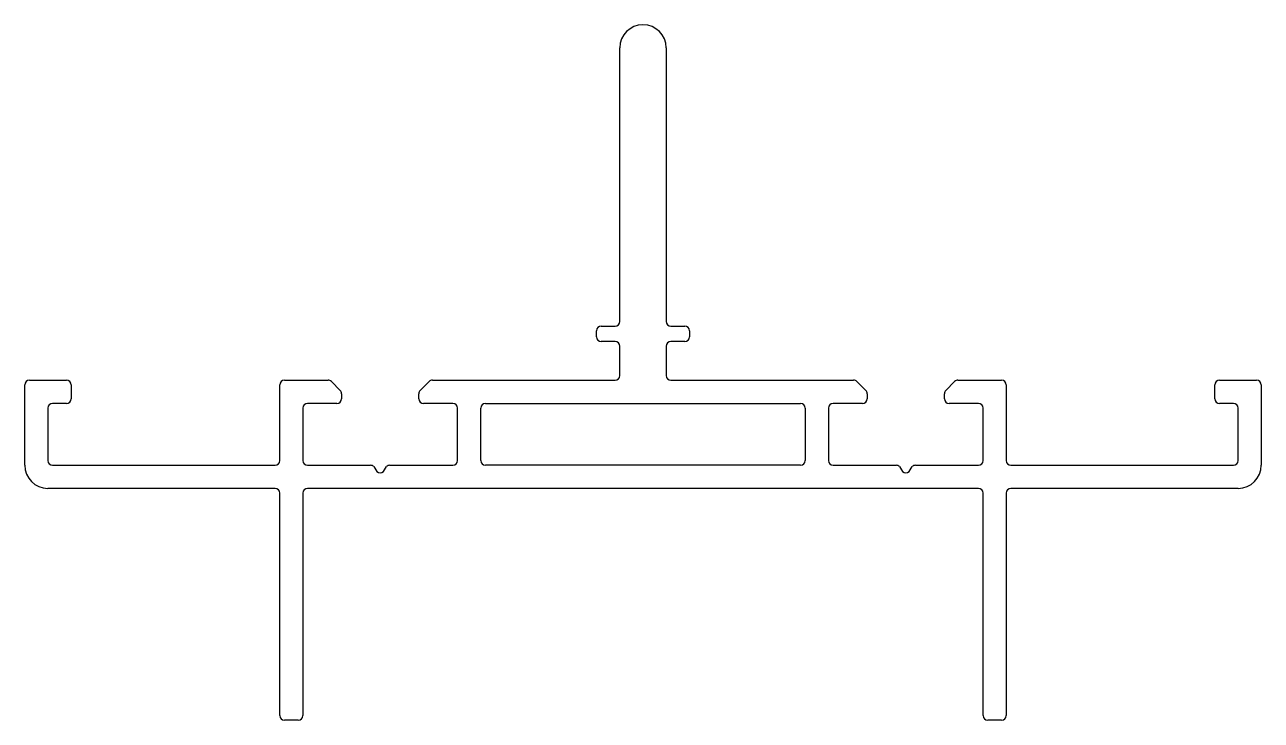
# Model space of a CAD drawing. Extents: x 767 to 847, y 495.9 to 540.9.
import ezdxf

# ---------------------------------------------------------------- set-up
doc = ezdxf.new("R2010")
doc.units = 0
doc.layers.get('0').update_dxf_attribs({"linetype": 'CONTINUOUS'})

msp = doc.modelspace()

# ---------------------------------------------------------------- linework, layer by layer
at = {"color": 0}
for p, q in [((805.496, 521.743), (805.496, 539.443)), ((808.496, 539.443), (808.496, 521.743)), ((803.996, 520.743), (803.996, 521.143)), ((804.296, 521.443), (805.196, 521.443)), ((808.796, 521.443), (809.696, 521.443)), ((809.996, 521.143), (809.996, 520.743)), ((805.196, 520.443), (804.296, 520.443)), ((805.496, 518.243), (805.496, 520.143)), ((808.496, 520.143), (808.496, 518.243)), ((809.696, 520.443), (808.796, 520.443)), ((766.996, 512.442), (766.996, 517.643)), ((767.296, 517.943), (769.696, 517.943)), ((769.996, 517.643), (769.996, 516.743)), ((783.496, 512.742), (783.496, 517.643)), ((783.796, 517.943), (786.622, 517.943)), ((786.834, 517.855), (787.408, 517.281)), ((792.584, 517.281), (793.158, 517.855)), ((793.37, 517.943), (797.496, 517.943)), ((797.496, 517.943), (805.196, 517.943)), ((808.796, 517.943), (816.496, 517.943)), ((816.496, 517.943), (820.622, 517.943)), ((820.834, 517.855), (821.408, 517.281)), ((826.584, 517.281), (827.158, 517.855)), ((827.37, 517.943), (830.196, 517.943)), ((830.496, 517.643), (830.496, 512.742)), ((843.996, 516.743), (843.996, 517.643)), ((844.296, 517.943), (846.696, 517.943)), ((846.996, 517.643), (846.996, 512.442)), ((787.496, 517.068), (787.496, 516.743)), ((792.496, 516.743), (792.496, 517.068)), ((821.496, 517.068), (821.496, 516.743)), ((826.496, 516.743), (826.496, 517.068)), ((768.496, 516.143), (768.496, 512.742)), ((769.696, 516.443), (768.796, 516.443)), ((784.996, 516.143), (784.996, 512.742)), ((787.196, 516.443), (785.296, 516.443)), ((794.696, 516.443), (792.796, 516.443)), ((794.996, 512.742), (794.996, 516.143)), ((796.496, 512.742), (796.496, 516.143)), ((796.796, 516.443), (817.196, 516.443)), ((817.496, 516.143), (817.496, 512.742)), ((818.996, 516.143), (818.996, 512.742)), ((821.196, 516.443), (819.296, 516.443)), ((828.696, 516.443), (826.796, 516.443)), ((828.996, 512.742), (828.996, 516.143)), ((845.196, 516.443), (844.296, 516.443)), ((845.496, 512.742), (845.496, 516.143)), ((768.796, 512.442), (783.196, 512.442)), ((785.296, 512.442), (789.372, 512.442)), ((789.584, 512.355), (789.784, 512.03)), ((790.208, 512.03), (790.408, 512.355)), ((790.62, 512.442), (794.696, 512.442)), ((817.196, 512.442), (796.796, 512.442)), ((819.296, 512.442), (823.372, 512.442)), ((823.584, 512.355), (823.784, 512.03)), ((824.208, 512.03), (824.408, 512.355)), ((824.62, 512.442), (828.696, 512.442)), ((830.796, 512.442), (845.196, 512.442)), ((783.196, 510.942), (768.496, 510.942)), ((783.496, 496.242), (783.496, 510.642)), ((784.996, 510.642), (784.996, 496.242)), ((828.696, 510.942), (785.296, 510.942)), ((828.996, 496.242), (828.996, 510.642)), ((830.496, 510.642), (830.496, 496.242)), ((845.496, 510.942), (830.796, 510.942)), ((784.696, 495.942), (783.796, 495.942)), ((830.196, 495.942), (829.296, 495.942))]:
    msp.add_line(p, q, dxfattribs=at)
for centre, radius, start, end in [((806.996, 539.443), 1.5, 360, 180), ((805.196, 521.743), 0.3, 270, 360), ((808.796, 521.743), 0.3, 180, 270), ((804.296, 521.143), 0.3, 90, 180), ((809.696, 521.143), 0.3, 360, 90), ((804.296, 520.743), 0.3, 180, 270), ((805.196, 520.143), 0.3, 0, 90), ((808.796, 520.143), 0.3, 90, 180), ((809.696, 520.743), 0.3, 270, 360), ((767.296, 517.643), 0.3, 90, 180), ((769.696, 517.643), 0.3, 360, 90), ((783.796, 517.643), 0.3, 90, 180), ((786.622, 517.643), 0.3, 45, 90), ((793.37, 517.643), 0.3, 90, 135), ((805.196, 518.243), 0.3, 270, 360), ((808.796, 518.243), 0.3, 180, 270), ((820.622, 517.643), 0.3, 45, 90), ((827.37, 517.643), 0.3, 90, 135), ((830.196, 517.643), 0.3, 360, 90), ((844.296, 517.643), 0.3, 90, 180), ((846.696, 517.643), 0.3, 360, 90), ((787.196, 517.068), 0.3, 0, 45), ((792.796, 517.068), 0.3, 135, 180), ((821.196, 517.068), 0.3, 360, 45), ((826.796, 517.068), 0.3, 135, 180), ((768.796, 516.143), 0.3, 90, 180), ((769.696, 516.743), 0.3, 270, 0), ((785.296, 516.143), 0.3, 90, 180), ((787.196, 516.743), 0.3, 270, 0), ((792.796, 516.743), 0.3, 180, 270), ((794.696, 516.143), 0.3, 360, 90), ((796.796, 516.143), 0.3, 90, 180), ((817.196, 516.143), 0.3, 360, 90), ((819.296, 516.143), 0.3, 90, 180), ((821.196, 516.743), 0.3, 270, 360), ((826.796, 516.743), 0.3, 180, 270), ((828.696, 516.143), 0.3, 360, 90), ((844.296, 516.743), 0.3, 180, 270), ((845.196, 516.143), 0.3, 360, 90), ((768.496, 512.442), 1.5, 180, 270), ((768.796, 512.742), 0.3, 180, 270), ((783.196, 512.742), 0.3, 270, 360), ((785.296, 512.742), 0.3, 180, 270), ((789.372, 512.142), 0.3, 45, 90), ((789.996, 512.242), 0.3, 225, 315), ((790.62, 512.142), 0.3, 90, 135), ((794.696, 512.742), 0.3, 270, 360), ((796.796, 512.742), 0.3, 180, 270), ((817.196, 512.742), 0.3, 270, 360), ((819.296, 512.742), 0.3, 180, 270), ((823.372, 512.142), 0.3, 45, 90), ((823.996, 512.242), 0.3, 225, 315), ((824.62, 512.142), 0.3, 90, 135), ((828.696, 512.742), 0.3, 270, 0), ((830.796, 512.742), 0.3, 180, 270), ((845.196, 512.742), 0.3, 270, 360), ((845.496, 512.442), 1.5, 270, 0), ((783.196, 510.642), 0.3, 0, 90), ((785.296, 510.642), 0.3, 90, 180), ((828.696, 510.642), 0.3, 0, 90), ((830.796, 510.642), 0.3, 90, 180), ((783.796, 496.242), 0.3, 180, 270), ((784.696, 496.242), 0.3, 270, 360), ((829.296, 496.242), 0.3, 180, 270), ((830.196, 496.242), 0.3, 270, 0)]:
    msp.add_arc(centre, radius, start, end, dxfattribs=at)

doc.saveas('drawing.dxf')
